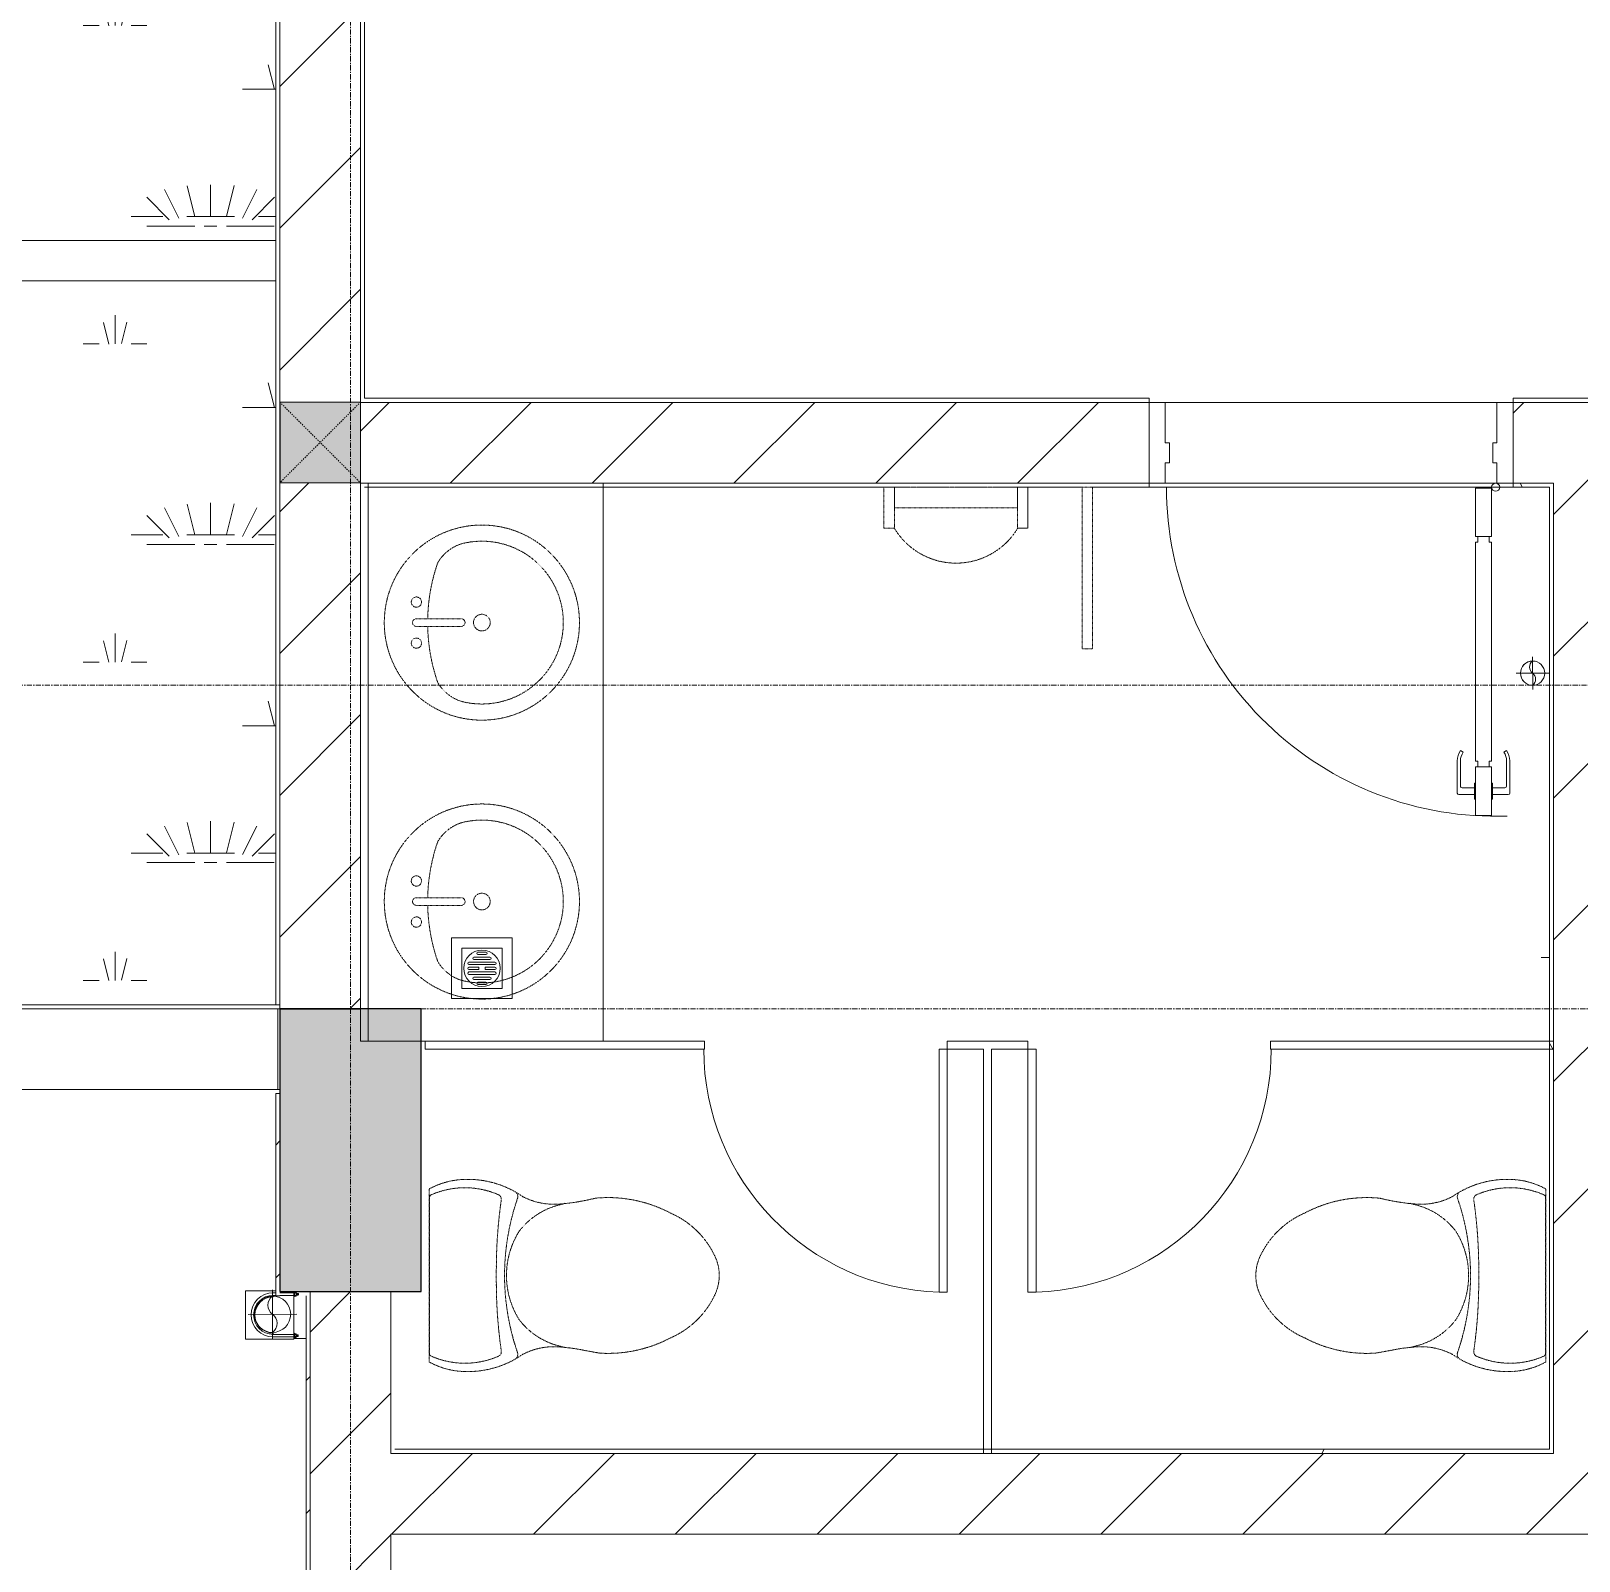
# Model space of a CAD drawing. Header units: millimetres. Extents: x 5121 to 246734, y -48180 to 129206.
# Drawn here: x 99162 to 102991, y 43170 to 46956 of the extents above; entities that cross this region are included whole.
import ezdxf

# ---------------------------------------------------------------- set-up
doc = ezdxf.new("R2010")
doc.units = ezdxf.units.MM
for name, pattern in [('Dash', [6, 3, -3]), ('Dash Lines _By Others_ 2', [1.2, 0.6, -0.6]), ('Grid Line', [22.225, 12.7, -3.175, 3.175, -3.175]), ('IMPORT-CENTER _3_', [10.16, 6.35, -1.27, 1.27, -1.27])]:
    doc.linetypes.add(name, pattern=pattern)
for name, color, linetype, lineweight in [('0-1', 7, 'Continuous', 5), ('A-DETL-GENF', 92, 'Continuous', 9), ('A-DOOR', 31, 'Continuous', 9), ('A-FLOR', 192, 'Continuous', 9), ('A-FLOR-1', 50, 'Continuous', 9), ('A-FLOR-PATT', 8, 'Continuous', 9), ('A-WALL', 113, 'Continuous', 9), ('A-WALL-1', 250, 'Continuous', 18), ('A-WALL-2', 50, 'Continuous', 9), ('A-WALL-FNSH-1', 50, 'Continuous', 9), ('A-WALL-PATT-2', 50, 'Continuous', 9), ('A-WALL-PATT-3', 111, 'Continuous', 9), ('G-IMPT', 8, 'Continuous', 9), ('G-IMPT-2', 8, 'IMPORT-CENTER _3_', 9), ('I-WALL', 2, 'Continuous', 9), ('M-EQPM', 50, 'Continuous', 9), ('P-SANR-FIXT-3', 6, 'Dash Lines _By Others_ 2', 9), ('Q-CASE', 31, 'Continuous', 9), ('S-COLS', 52, 'Continuous', 9), ('S-COLS-1', 7, 'Continuous', 5), ('S-COLS-2', 10, 'Continuous', 25), ('S-COLS-5', 52, 'Continuous', 25), ('S-COLS-6', 52, 'Dash', 9), ('S-COLS-HDLN', 52, 'Dash', 9), ('S-GRID-1', 1, 'Grid Line', 9)]:
    doc.layers.add(name, color=color, linetype=linetype, lineweight=lineweight)
pattern_1 = [(45, (0, 0), (-164.40233, 164.40233), [])]
pattern_2 = [(45, (0, 0), (-175.3625, 175.3625), [])]
pattern_3 = [(0, (236.2, 15.75), (787.4, 787.4), [118.11, -23.622, 31.496, -23.622, -590.55]), (0, (236.2, 15.75), (787.4, 787.4), [-196.85, 118.11, -472.44]), (0, (196.85, 39.4), (787.4, 787.4), [78.74, -59.055, 118.11, -59.055, -472.44]), (0, (196.85, 39.4), (787.4, 787.4), [-314.96, 78.74, -393.7]), (0, (472.44, 354.3), (787.4, 787.4), [98.425, -39.37, 98.425, -551.18]), (0, (78.74, 511.8), (787.4, 787.4), [39.37, -78.74, 39.37, -629.92]), (90, (157.5, 511.8), (-787.4, 787.4), [70.866, -716.534]), (90, (393.7, 39.4), (-787.4, 787.4), [78.74, -708.66]), (90, (590.55, 354.3), (-787.4, 787.4), [78.74, -708.66]), (45, (496.06, 31.5), (0, 787.4002), [78.74, -1034.812]), (135, (291.34, 31.5), (-787.4002, 6e-14), [78.74, -1034.812]), (63.435, (472.44, 35.43), (-0.0007, 787.4), [78.74, -1681.94]), (75.964, (433.07, 39.37), (-0.00383, 787.3999), [78.74, -3167.793]), (75.964, (629.92, 354.33), (-0.00383, 787.3999), [62.992, -3183.541]), (75.964, (173.23, 511.81), (-0.00383, 787.3999), [55.118, -3191.415]), (104.036, (354.33, 39.37), (0.00383, 787.3999), [78.74, -3167.793]), (104.036, (551.18, 354.33), (0.00383, 787.3999), [62.992, -3183.541]), (104.036, (141.73, 511.81), (0.00383, 787.3999), [55.118, -3191.415]), (116.565, (314.96, 35.43), (0.0007, 787.4), [78.74, -1681.939])]
pattern_4 = [(0, (0, 0), (1259.84, 314.96), [103.937, -840.943, 103.937, -840.943, -5039.36]), (0, (0, 0), (1259.84, 314.96), [-1889.76, 103.937, -1785.823, 103.937, -840.943, -2204.72]), (0, (0, 0), (1259.84, 314.96), [-4724.4, 103.937, -525.983, 103.937, -1470.863]), (120, (472.44, 157.48), (-902.6834, 933.57344), [103.937, -840.943, 103.937, -5880.303]), (120, (472.44, 157.48), (-902.6834, 933.57344), [-1048.817, -840.943, 103.937, -1785.823, -3149.6]), (120, (472.44, 157.48), (-902.6834, 933.57344), [-3779.52, 103.937, -840.943, 103.937, -2100.783]), (120, (472.44, 157.48), (-902.6834, 933.57344), [-4828.337, -525.983, 103.937, -1470.863]), (240, (629.92, 787.4), (-357.1566, -1248.53344), [103.937, -840.943, 103.937, -5880.303]), (240, (629.92, 787.4), (-357.1566, -1248.53344), [-1048.817, -840.943, 103.937, -1785.823, -3149.6]), (240, (629.92, 787.4), (-357.1566, -1248.53344), [-3779.52, 103.937, -840.943, 103.937, -2100.783]), (240, (629.92, 787.4), (-357.1566, -1248.53344), [-4828.337, -525.983, 103.937, -1470.863])]

# ---------------------------------------------------------------- blocks, each defined once
blk = doc.blocks.new('NCV_TKTC_KET CAU_rvt-1-TKCS_MB TỔNG THỂ TẦNG 1')
at = {"layer": 'S-COLS-1'}
blk.add_hatch(color=256, dxfattribs=at).paths.add_polyline_path([(100052.6, 43836.9), (100127.6, 43836.9), (100127.6, 44536.9), (99777.6, 44535.3), (99777.6, 43836.9), (99852.6, 43836.9)])
at = {"layer": 'S-COLS-2'}
for p, q in [((100127.6, 44536.9), (99777.6, 44536.9)), ((99777.6, 44536.9), (99777.6, 43836.9)), ((100127.6, 43836.9), (100127.6, 44536.9)), ((99777.6, 43836.9), (100127.6, 43836.9))]:
    blk.add_line(p, q, dxfattribs=at)
blk = doc.blocks.new('NCV_TKTC_TANG 1_rvt-1-TKCS_MB TỔNG THỂ TẦNG 1')
at = {"layer": 'A-WALL-PATT-2'}
h = blk.add_hatch(dxfattribs=at)
h.set_pattern_fill('FP_10', color=256, style=0, pattern_type=2)
h.set_pattern_definition(pattern_1)
h.paths.add_polyline_path([(99777.6, 43826.9), (99777.6, 44326.9), (99767.6, 44326.9), (99767.6, 43826.9), (99773.2, 43826.9)])
h = blk.add_hatch(dxfattribs=at)
h.set_pattern_fill('FP_10', color=256, style=0, pattern_type=2)
h.set_pattern_definition(pattern_1)
h.paths.add_polyline_path([(99852.6, 40536.9), (99852.6, 43836.9), (99842.6, 43836.9), (99842.6, 40536.9), (99851.3, 40536.9)])
at = {"layer": 'A-FLOR-1'}
blk.add_line((99777.6, 44336.9), (99772.6, 44336.9), dxfattribs=at)
at = {"layer": 'A-WALL-1'}
for p, q in [((99767.6, 44326.9), (99767.6, 43826.9)), ((99777.6, 44326.9), (99767.6, 44326.9)), ((99777.6, 43836.9), (99777.6, 44326.9)), ((99852.6, 43836.9), (99842.6, 43836.9)), ((99852.6, 40535.7), (99852.6, 43836.9)), ((99767.6, 43826.9), (99777.6, 43826.9)), ((99842.6, 43826.9), (99842.6, 40545.7))]:
    blk.add_line(p, q, dxfattribs=at)
at = {"layer": 'A-WALL-2'}
for p, q in [((99772.6, 44536.5), (99772.6, 44336.9)), ((99772.6, 44336.9), (98652.9, 44336.9))]:
    blk.add_line(p, q, dxfattribs=at)
blk = doc.blocks.new('THU NUOC - THU NUOC-V202-TKCS_MB TỔNG THỂ TẦNG 1')
at = {"layer": 'M-EQPM'}
for p, q in [((-66.3, 70.6), (-66.3, -79.4)), ((83.7, 70.6), (-66.3, 70.6)), ((58.7, 45.6), (-41.3, 45.6)), ((-41.3, 45.6), (-41.3, -54.4)), ((58.7, -54.4), (58.7, 45.6)), ((83.7, -79.4), (83.7, 70.6)), ((-23.3, 10.8), (40.9, 10.8)), ((40.9, 4.8), (-23.3, 4.8)), ((-11, 23.3), (28.5, 23.3)), ((28.5, 17.3), (-11, 17.3)), ((-1.1, 35.6), (18.5, 35.6)), ((18.5, 29.6), (-1.1, 29.6)), ((-23.3, -1.2), (0.7, -1.2)), ((0.7, -7.2), (-23.3, -7.2)), ((-23.3, -13.6), (40.9, -13.6)), ((40.9, -19.6), (-23.3, -19.6)), ((-11, -26.1), (28.5, -26.1)), ((28.5, -32.1), (-11, -32.1)), ((0.7, -1.2), (0.7, -7.2)), ((16.7, -1.2), (40.9, -1.2)), ((16.7, -7.2), (16.7, -1.2)), ((40.9, -7.2), (16.7, -7.2)), ((-41.3, -54.4), (58.7, -54.4)), ((-1.1, -38.5), (18.5, -38.5)), ((18.5, -44.5), (-1.1, -44.5)), ((-66.3, -79.4), (83.7, -79.4))]:
    blk.add_line(p, q, dxfattribs=at)
for centre, radius, start, end in [((8.7, -4.4), 45, 0, 180), ((8.7, -4.4), 45, 0, 180), ((-23.3, 7.8), 3, 90, 270), ((-11, 20.3), 3, 90, 270), ((-1.1, 32.6), 3, 90, 270), ((18.5, 32.6), 3, 270, 90), ((28.5, 20.3), 3, 270, 90), ((40.9, 7.8), 3, 270, 90), ((8.7, -4.4), 45, 180, 360), ((8.7, -4.4), 45, 180, 360), ((-23.3, -4.2), 3, 90, 270), ((-23.3, -16.6), 3, 90, 270), ((-11, -29.1), 3, 90, 270), ((28.5, -29.1), 3, 270, 90), ((40.9, -4.2), 3, 270, 90), ((40.9, -16.6), 3, 270, 90), ((-1.1, -41.5), 3, 90, 270), ((18.5, -41.5), 3, 270, 90)]:
    blk.add_arc(centre, radius, start, end, dxfattribs=at)
blk = doc.blocks.new('TKTC_XREF_251221_MB TANG 1 - TKTC_XREF_260130_MB TANG 1_dwg_$cc-V233-TKCS_MB TỔNG THỂ TẦNG 1')
at = {"layer": 'G-IMPT-2'}
blk.add_line((0, -0.673), (0, -0.492), dxfattribs=at)
blk = doc.blocks.new('TKTC_XREF_251221_MB TANG 1 - TKTC_XREF_260130_MB TANG 1_dwg_CUM U_DN100-V267-TKCS_MB TỔNG THỂ TẦNG 1')
at = {"layer": 'G-IMPT'}
for p, q in [((-79.1, 66.6), (-79.1, 63.4)), ((-76.6, 66.6), (-76.6, 63.4)), ((-74.6, 66.6), (-74.6, 63.4)), ((-72.7, 69.3), (-72.7, 60.7)), ((-66.9, 67.9), (-71.7, 67.9)), ((-66.9, 62.1), (-71.7, 62.1)), ((-65, 69), (-20.7, 69)), ((-65, 61), (-20.7, 61)), ((-8, 69), (0, 69)), ((-79.1, -63.4), (-79.1, -66.6)), ((-76.6, -63.4), (-76.6, -66.6)), ((-74.6, -63.4), (-74.6, -66.6)), ((-72.7, -60.7), (-72.7, -69.3)), ((-66.9, -62.1), (-71.7, -62.1)), ((-66.9, -67.9), (-71.7, -67.9)), ((-65, -69), (0, -69))]:
    blk.add_line(p, q, dxfattribs=at)
at = {"layer": 'G-IMPT', "flags": 128}
for points in [[(-72.7, 67.6), (-78.1, 67.6), (-78.1, 62.4), (-72.7, 62.4)], [(-71.7, 59.2), (-66.9, 59.2), (-66.9, 70.8), (-71.7, 70.8)], [(-66.9, 70.8), (-66.9, 72.7), (-65, 72.7), (-65, 57.3), (-66.9, 57.3), (-66.9, 59.2)], [(-8.8, 61), (0, 61), (0, 57)], [(-72.7, -62.4), (-78.1, -62.4), (-78.1, -67.6), (-72.7, -67.6)], [(-71.7, -70.8), (-66.9, -70.8), (-66.9, -59.2), (-71.7, -59.2)], [(-66.9, -59.2), (-66.9, -57.3), (-65, -57.3), (-65, -72.7), (-66.9, -72.7), (-66.9, -70.8)], [(-65, -61), (0, -61), (0, -57)]]:
    blk.add_lwpolyline(points, dxfattribs=at)
at = {"layer": 'G-IMPT'}
for centre, radius, start, end in [((-78.1, 66.6), 0.96, 90, 180), ((-78.1, 63.4), 0.96, 180, 270), ((-71.1, 69.3), 1.56, 112.6199, 247.3801), ((-67.9, 65), 4.8, 143.1301, 216.8699), ((-71.1, 60.7), 1.56, 112.6199, 247.3801), ((0, 0), 69, 270, 90), ((0, 0), 61, 270, 90), ((0, 0), 57, 270, 90), ((-78.1, -63.4), 0.96, 90, 180), ((-78.1, -66.6), 0.96, 180, 270), ((-71.1, -60.7), 1.56, 112.6199, 247.3801), ((-67.9, -65), 4.8, 143.1301, 216.8699), ((-71.1, -69.3), 1.56, 112.6199, 247.3801)]:
    blk.add_arc(centre, radius, start, end, dxfattribs=at)
blk = doc.blocks.new('TKTC_XREF_251221_MB TANG 1 - TKTC_XREF_260130_MB TANG 1_dwg_$cc-4202114-TKCS_MB TỔNG THỂ TẦNG 1')
at = {"layer": 'G-IMPT'}
blk.add_circle((0, 0), 0.5, dxfattribs=at)
for centre, radius, start, end in [((0, 0), 0.5, 90, 270), ((0.188, 0.25), 0.313, 126.8699, 233.1301), ((-0.188, -0.25), 0.313, 306.8699, 53.1301)]:
    blk.add_arc(centre, radius, start, end, dxfattribs=at)
at = {"layer": 'G-IMPT-2'}
for p, q in [((0, -0.673), (0, 0.673)), ((-0.673, 0), (0.673, 0))]:
    blk.add_line(p, q, dxfattribs=at)
blk = doc.blocks.new('TKTC_XREF_251221_MB TANG 1 - TKTC_XREF_260130_MB TANG 1_dwg-4202109-TKCS_MB TỔNG THỂ TẦNG 1')
at = {"layer": 'G-IMPT'}
for p, q in [((-100364.1, -355309.7), (-101184.1, -355309.7)), ((-103384.1, -357507.9), (-103459.1, -357507.9))]:
    blk.add_line(p, q, dxfattribs=at)
at = {"layer": 'G-IMPT', "flags": 128}
for points in [[(-103459.1, -357507.8), (-103459.1, -357627.3), (-103339.2, -357627.3), (-103339.2, -357509.7)], [(-103339.1, -357509.7), (-103339.1, -357625.5), (-103308.8, -357625.5)]]:
    blk.add_lwpolyline(points, dxfattribs=at)
for name, p, xscale, yscale, zscale, rotation in [('TKTC_XREF_251221_MB TANG 1 - TKTC_XREF_260130_MB TANG 1_dwg_$cc-4202114-TKCS_MB TỔNG THỂ TẦNG 1', (-100275.8, -355979.7), 60.00000000003408, 60.00000000003408, 60.00000000003408, 0.30471752172637), ('TKTC_XREF_251221_MB TANG 1 - TKTC_XREF_260130_MB TANG 1_dwg_$cc-V233-TKCS_MB TỔNG THỂ TẦNG 1', (-100178.1, -356683.1), 113.7150000000073, 113.7150000000073, 113.7150000000073, 269.9990086637467), ('TKTC_XREF_251221_MB TANG 1 - TKTC_XREF_260130_MB TANG 1_dwg_$cc-4202114-TKCS_MB TỔNG THỂ TẦNG 1', (-103392, -357565.5), 90.00000000005114, 90.00000000005114, 90.00000000005114, 0.304717521727566)]:
    blk.add_blockref(name, p, dxfattribs=dict(xscale=xscale, yscale=yscale, zscale=zscale, rotation=rotation))
at = {"extrusion": (0, 0, -1), "xscale": 0.789473684210524, "yscale": 0.789473684210524, "zscale": -0.7894736842105241, "rotation": 0.06930925665188988}
blk.add_blockref('TKTC_XREF_251221_MB TANG 1 - TKTC_XREF_260130_MB TANG 1_dwg_CUM U_DN100-V267-TKCS_MB TỔNG THỂ TẦNG 1', (103390.5, -357567.2), dxfattribs=at)
blk = doc.blocks.new('TKTC_XREF_251221_MB TANG 1 - TKTC_XREF_251221_MB TANG 1-2038492-TKCS_MB TỔNG THỂ TẦNG 1')
blk.add_blockref('TKTC_XREF_251221_MB TANG 1 - TKTC_XREF_260130_MB TANG 1_dwg-4202109-TKCS_MB TỔNG THỂ TẦNG 1', (169499.1, 384109.7))
blk = doc.blocks.new('DOOR_CW_01 CANH MO-PANEL KINH - DIG_04-900x2200-CỬA NHÔM KÍNH-2415827-TKCS_MB TỔNG THỂ TẦNG 1')
at = {"layer": 'A-DETL-GENF'}
for p, q in [((-397, 922), (-357, 922)), ((-397, 802), (-397, 922)), ((-357, 922), (-357, 802)), ((-399, 881.8), (-397, 881.8)), ((-399, 842.2), (-399, 881.8)), ((-397, 842.2), (-397, 881.8)), ((-357, 842.2), (-357, 881.8)), ((-355, 881.8), (-357, 881.8)), ((-355, 842.2), (-355, 881.8)), ((-442, 787), (-442, 866.5)), ((-399, 870.5), (-438, 870.5)), ((-434, 849.5), (-434, 787)), ((-399, 853.5), (-430, 853.5)), ((-355, 870.5), (-316, 870.5)), ((-355, 853.5), (-324, 853.5)), ((-320, 849.5), (-320, 787)), ((-312, 787), (-312, 866.5)), ((-397, 842.2), (-399, 842.2)), ((-357, 842.2), (-355, 842.2)), ((-433.9, 761.2), (-427.3, 765.8)), ((-357, 802), (-397, 802)), ((-397, 788), (-391, 788)), ((-397, 788), (-397, 246)), ((-363, 802), (-391, 802)), ((-391, 802), (-391, 788)), ((-363, 788), (-363, 802)), ((-357, 788), (-363, 788)), ((-357, 246), (-357, 788)), ((-320.1, 761.2), (-326.7, 765.8)), ((-397, 246), (-391, 246)), ((-357, 232), (-397, 232)), ((-397, 232), (-397, 112)), ((-391, 246), (-391, 232)), ((-391, 232), (-363, 232)), ((-357, 246), (-363, 246)), ((-363, 232), (-363, 246)), ((-357, 112), (-357, 232)), ((-397, 112), (-357, 112))]:
    blk.add_line(p, q, dxfattribs=at)
blk.add_circle((-407, 110), 10, dxfattribs=at)
for centre, radius, start, end in [((-407, 110), 814, 360, 92), ((-438, 866.5), 4, 90, 180), ((-430, 849.5), 4, 90, 180), ((-324, 849.5), 4, 360, 90), ((-316, 866.5), 4, 0, 90), ((-397, 787), 45, 180, 215), ((-397, 787), 37, 180, 215), ((-357, 787), 37, 325, 0), ((-357, 787), 45, 325, 0)]:
    blk.add_arc(centre, radius, start, end, dxfattribs=at)
at = {"layer": 'A-DOOR'}
for p, q in [((-410, 100), (-450, 100)), ((-450, 100), (-450, -100)), ((-410, 50), (-410, 100)), ((-407, 100), (-382, 100)), ((450, 100), (410, 100)), ((410, 100), (410, 50)), ((450, -100), (450, 100)), ((-400, 50), (-410, 50)), ((-400, 0), (-400, 50)), ((410, 50), (400, 50)), ((400, 50), (400, 0)), ((-410, -100), (-410, 0)), ((-410, 0), (-400, 0)), ((400, 0), (410, 0)), ((410, 0), (410, -100)), ((-450, -100), (-410, -100)), ((410, -100), (450, -100))]:
    blk.add_line(p, q, dxfattribs=at)
blk = doc.blocks.new('TOILET - TOILET-761241-TKCS_MB TỔNG THỂ TẦNG 1')
at = {"layer": 'P-SANR-FIXT-3'}
for p, q in [((214.2, -19.1), (-214.2, -19.1)), ((194, -19.9), (-194, -19.9)), ((-171.7, -330.3), (-178.6, -355.5)), ((171.7, -330.3), (178.6, -355.5))]:
    blk.add_line(p, q, dxfattribs=at)
for centre, radius, start, end in [((-46.1, -111.1), 191.6, 151.2809, 176.4513), ((-9.8, -107.2), 207.3, 156.2862, 203.7138), ((-193.7, -26.4), 6.48, 92.3168, 156.2862), ((193.7, -26.4), 6.48, 23.7138, 87.6832), ((9.8, -107.2), 207.3, 336.2862, 23.7138), ((46.1, -111.1), 191.6, 3.5487, 28.7191), ((1.9, -114.1), 239.7, 176.4513, 195.2961), ((-1.9, -114.1), 239.7, 344.7039, 3.5487), ((-4, -115.7), 233.6, 195.2961, 215.2147), ((-189.1, -185.5), 11.7, 205.4105, 277.5788), ((-14.3, -1400.4), 1215.6, 90.3974, 97.407), ((0, -3462.8), 3278, 89.6026, 90.3974), ((14.3, -1400.4), 1215.6, 82.593, 89.6026), ((189.1, -185.5), 11.7, 262.4212, 334.5895), ((4, -115.7), 233.6, 324.7853, 344.7039), ((0.6, -792.1), 586.9, 95.8322, 108.9927), ((178.9, -2951.3), 2778.4, 97.2351, 97.5788), ((0, -416), 206.1, 90, 122.0732), ((0, -786.7), 581.5, 84.1678, 95.8322), ((0, -416), 206.1, 57.9268, 90), ((-0.6, -792.1), 586.9, 71.0073, 84.1678), ((-178.9, -2951.3), 2778.4, 82.4212, 82.7649), ((-195, -224.1), 13.8, 230.6724, 288.9927), ((-343.5, -327.4), 167.3, 355.4559, 27.38), ((-0.4, -384), 179.5, 127.4036, 162.5964), ((0.4, -384), 179.5, 17.4036, 52.5964), ((343.5, -327.4), 167.3, 152.62, 184.5441), ((195, -224.1), 13.8, 251.0073, 309.3276), ((-719.2, -297.5), 544.3, 346.0536, 355.4559), ((719.2, -297.5), 544.3, 184.5441, 190.2879), ((-1948.3, -805.1), 2171.2, 9.681, 10.8949), ((137.1, -461.2), 329.8, 174.3487, 207.6878), ((-137.1, -461.2), 329.8, 332.3122, 3.6835), ((45.1, -528.6), 217.6, 203.2216, 244.7718), ((-45.1, -528.6), 217.6, 295.2282, 336.7784), ((0, -624.4), 111.7, 244.7718, 295.2282)]:
    blk.add_arc(centre, radius, start, end, dxfattribs=at)
blk = doc.blocks.new('M_Single-Flush1 - D7-600x2000-764443-TKCS_MB TỔNG THỂ TẦNG 1')
at = {"layer": 'A-DOOR'}
for p, q in [((280, 10), (280, 611.4)), ((300, 611.4), (280, 611.4)), ((300, 10), (300, 611.4)), ((300, 10), (280, 10))]:
    blk.add_line(p, q, dxfattribs=at)
blk.add_arc((300, 10), 601.7, 91.9048, 180, dxfattribs=at)
blk = doc.blocks.new('M_Single-Flush1 - D7-600x2000-749325-TKCS_MB TỔNG THỂ TẦNG 1')
at = {"layer": 'A-DOOR'}
for p, q in [((280, -10), (280, -611.4)), ((300, -10), (280, -10)), ((300, -10), (300, -611.4)), ((300, -611.4), (280, -611.4))]:
    blk.add_line(p, q, dxfattribs=at)
blk.add_arc((300, -10), 601.7, 180, 268.0952, dxfattribs=at)
blk = doc.blocks.new('TOILET - TOILET-764461-TKCS_MB TỔNG THỂ TẦNG 1')
at = {"layer": 'P-SANR-FIXT-3'}
for p, q in [((-171.7, 330.3), (-178.6, 355.5)), ((171.7, 330.3), (178.6, 355.5)), ((214.2, 19), (-214.2, 19)), ((194, 19.9), (-194, 19.9))]:
    blk.add_line(p, q, dxfattribs=at)
for centre, radius, start, end in [((0, 624.4), 111.7, 64.7718, 115.2282), ((45.1, 528.6), 217.6, 115.2282, 156.7784), ((-45.1, 528.6), 217.6, 23.2216, 64.7718), ((137.1, 461.2), 329.8, 152.3122, 185.6513), ((-137.1, 461.2), 329.8, 356.3165, 27.6878), ((-719.2, 297.5), 544.3, 4.5441, 13.9464), ((-1948.3, 805.1), 2171.2, 349.1051, 350.319), ((719.2, 297.5), 544.3, 169.7121, 175.4559), ((-343.5, 327.4), 167.3, 332.62, 4.5441), ((-0.4, 384), 179.5, 197.4036, 232.5964), ((0.4, 384), 179.5, 307.4036, 342.5964), ((343.5, 327.4), 167.3, 175.4559, 207.38), ((-4, 115.7), 233.6, 144.7853, 164.7039), ((-195, 224.1), 13.8, 71.0073, 129.3276), ((0.6, 792.1), 586.9, 251.0073, 264.1678), ((0, 416), 206.1, 237.9268, 270), ((0, 416), 206.1, 270, 302.0732), ((-0.6, 792.1), 586.9, 275.8322, 288.9927), ((195, 224.1), 13.8, 50.6724, 108.9927), ((4, 115.7), 233.6, 15.2961, 35.2147), ((-189.1, 185.5), 11.7, 82.4212, 154.5895), ((178.9, 2951.3), 2778.4, 262.4212, 262.7649), ((-14.3, 1400.4), 1215.6, 262.593, 269.6026), ((0, 786.7), 581.5, 264.1678, 275.8322), ((14.3, 1400.4), 1215.6, 270.3974, 277.407), ((-178.9, 2951.3), 2778.4, 277.2351, 277.5788), ((189.1, 185.5), 11.7, 25.4105, 97.5788), ((1.9, 114.1), 239.7, 164.7039, 183.5487), ((-9.8, 107.2), 207.3, 156.2862, 203.7138), ((0, 3462.8), 3278, 269.6026, 270.3974), ((9.8, 107.2), 207.3, 336.2862, 23.7138), ((-1.9, 114.1), 239.7, 356.4513, 15.2961), ((-46.1, 111.1), 191.6, 183.5487, 208.7191), ((46.1, 111.1), 191.6, 331.2809, 356.4513), ((-193.7, 26.4), 6.48, 203.7138, 267.6832), ((193.7, 26.4), 6.48, 272.3168, 336.2862)]:
    blk.add_arc(centre, radius, start, end, dxfattribs=at)
blk = doc.blocks.new('Counter Top w Sinks1 - 600mm x 2400mm Long-2417237-TKCS_MB TỔNG THỂ TẦNG 1')
at = {"layer": 'Q-CASE'}
for p, q in [((263.9, 700), (-1116.1, 700)), ((-1116.1, 700), (-1116.1, 100)), ((263.9, 100), (263.9, 700)), ((263.9, 119), (-1116.1, 119)), ((-1116.1, 100), (263.9, 100))]:
    blk.add_line(p, q, dxfattribs=at)
blk = doc.blocks.new('Sink - Vanity - Round1 - Basin 2-763242-TKCS_MB TỔNG THỂ TẦNG 1')
at = {"layer": 'P-SANR-FIXT-3'}
for p, q in [((87.1, 247.1), (87.1, 136.3)), ((106.2, 247.1), (106.2, 136.3))]:
    blk.add_line(p, q, dxfattribs=at)
for centre, radius, start, end in [((96.7, 85.2), 241.3, 360, 180), ((45.9, 247.1), 12.7, 360, 180), ((45.9, 247.1), 12.7, 180, 360), ((96.7, 247.1), 9.52, 360, 180), ((147.5, 247.1), 12.7, 360, 180), ((147.5, 247.1), 12.7, 180, 0), ((1.4, 104.3), 104.5, 120.7927, 162.1904), ((96.7, -233), 452.3, 91.2067, 109.2086), ((96.7, -233), 452.3, 70.7914, 88.7933), ((191.9, 104.3), 104.5, 17.8096, 59.2073), ((96.7, 85.2), 201.4, 165.3071, 14.6929), ((96.7, 136.3), 9.52, 180, 360), ((96.7, 85.2), 241.3, 180, 360), ((96.7, 85.2), 20.6, 360, 180), ((96.7, 85.2), 20.6, 180, 360)]:
    blk.add_arc(centre, radius, start, end, dxfattribs=at)
blk = doc.blocks.new('G1_SOF - BO TRU - 200x200-3050151-TKCS_MB TỔNG THỂ TẦNG 1')
at = {"layer": 'S-COLS-HDLN'}
for p, q in [((-100, 100), (100, -100)), ((100, 100), (-100, -100))]:
    blk.add_line(p, q, dxfattribs=at)
blk = doc.blocks.new('Bồn tiểu đứng - Bồn tiểu đứng-4075259-TKCS_MB TỔNG THỂ TẦNG 1')
at = {"layer": 'P-SANR-FIXT-3'}
for p, q in [((12.7, 405), (-12.7, 405)), ((-12.7, 405), (-12.7, 5)), ((12.7, 5), (12.7, 405)), ((-12.7, 5), (12.7, 5))]:
    blk.add_line(p, q, dxfattribs=at)
blk = doc.blocks.new('Urinal _1_ - Urinal _1_-4075260-TKCS_MB TỔNG THỂ TẦNG 1')
at = {"layer": 'P-SANR-FIXT-3'}
for p, q in [((-286.9, 106.6), (-286.9, 5)), ((-261.5, 106.6), (-286.9, 106.6)), ((-286.9, 5), (-286.9, 106.6)), ((-286.9, 106.6), (-261.5, 106.6)), ((-261.5, 106.6), (-261.5, 5)), ((69.2, 106.6), (43.3, 106.6)), ((69.2, 106.6), (43.3, 106.6)), ((43.3, 106.6), (43.3, 5)), ((69.2, 5), (69.2, 106.6)), ((69.2, 5), (69.2, 106.6)), ((43.3, 55.8), (-261.5, 55.8)), ((-261.5, 55.8), (-261.5, 5)), ((43.3, 5), (43.3, 55.8)), ((-286.9, 5), (69.2, 5)), ((-261.5, 5), (-286.9, 5)), ((-261.5, 5), (43.3, 5)), ((43.3, 5), (69.2, 5))]:
    blk.add_line(p, q, dxfattribs=at)
blk.add_arc((-109.1, 15), 177.8, 31.0027, 148.9973, dxfattribs=at)
blk.add_arc((-109.1, 15), 177.8, 31.0027, 148.9973, dxfattribs=at)

msp = doc.modelspace()

# ---------------------------------------------------------------- hatches: boundary and pattern name
at = {"layer": 'A-FLOR-PATT'}
h = msp.add_hatch(dxfattribs=at)
h.set_pattern_fill('FP_23', color=256, style=0, pattern_type=2)
h.set_pattern_definition(pattern_3)
h.paths.add_polyline_path([(99767.6, 46437.4), (99767.6, 47486.3), (85077.6, 47486.3), (85077.6, 46437.4), (98958.5, 46437.4)])
h = msp.add_hatch(dxfattribs=at)
h.set_pattern_fill('FP_23', color=256, style=0, pattern_type=2)
h.set_pattern_definition(pattern_3)
h.paths.add_polyline_path([(99733.5, 44546.5), (99767.6, 44546.5), (99767.6, 46337.4), (85077.6, 46337.4), (85077.6, 44546.9), (88442.6, 44546.9), (88442.6, 45747.4), (95062.6, 45747.4), (95063.1, 44546.9), (98958.5, 44546.5)])
at = {"layer": 'A-WALL-PATT-3'}
h = msp.add_hatch(dxfattribs=at)
h.set_pattern_fill('FP_1', color=256, style=0, pattern_type=2)
h.set_pattern_definition(pattern_2)
h.paths.add_polyline_path([(99777.6, 44535.3), (99977.6, 44536.9), (99977.6, 45837.7), (99777.6, 45836.9), (99777.6, 44536.9)])
h.paths.add_polyline_path([(99777.6, 46037.7), (99977.6, 46037.7), (99977.6, 47181.7), (99777.6, 47181.7), (99777.6, 46056)])
h = msp.add_hatch(dxfattribs=at)
h.set_pattern_fill('FP_1', color=256, style=0, pattern_type=2)
h.set_pattern_definition(pattern_2)
h.paths.add_polyline_path([(103227.6, 45836.9), (103227.6, 46036.9), (102827.6, 46036.9), (102827.6, 45836.9), (103137.6, 45836.9)])
h.paths.add_polyline_path([(104556.8, 45836.9), (104827.6, 45837.7), (104827.6, 46036.9), (104127.6, 46036.9), (104127.6, 45836.9)])
h.paths.add_polyline_path([(100127.6, 45836.9), (101927.6, 45836.9), (101927.6, 46036.9), (99977.6, 46036.9), (99977.6, 45836.9), (99987.6, 45836.9)])
h = msp.add_hatch(dxfattribs=at)
h.set_pattern_fill('FP_44', color=256, style=0, pattern_type=2)
h.set_pattern_definition(pattern_4)
h.paths.add_polyline_path([(102827.6, 45826.9), (102917.6, 45830.3), (102917.6, 45836.9), (102827.6, 45836.9)])
h.paths.add_polyline_path([(101271.8, 45826.9), (101927.6, 45826.9), (101927.6, 45836.9), (99977.6, 45836.9), (99978.7, 45826.9), (100193.2, 45826.9)])
h = msp.add_hatch(dxfattribs=at)
h.set_pattern_fill('FP_44', color=256, style=0, pattern_type=2)
h.set_pattern_definition(pattern_4)
h.paths.add_polyline_path([(102917.6, 43446.9), (102927.6, 43447), (102927.6, 45836.9), (102917.6, 45836.9), (102917.6, 43447.4)])
h = msp.add_hatch(dxfattribs=at)
h.set_pattern_fill('FP_1', color=256, style=0, pattern_type=2)
h.set_pattern_definition(pattern_2)
h.paths.add_polyline_path([(103127.6, 43436.9), (103127.6, 45836.9), (102927.6, 45836.9), (102927.6, 43436.9), (103052.4, 43436.9)])
h = msp.add_hatch(dxfattribs=at)
h.set_pattern_fill('FP_1', color=256, style=0, pattern_type=2)
h.set_pattern_definition(pattern_2)
h.paths.add_polyline_path([(100052.6, 40536.9), (100052.6, 43836.9), (99852.6, 43836.9), (99852.6, 40536.9)])
h = msp.add_hatch(dxfattribs=at)
h.set_pattern_fill('FP_1', color=256, style=0, pattern_type=2)
h.set_pattern_definition(pattern_2)
h.paths.add_polyline_path([(100403, 43236.9), (104827.6, 43237.7), (104827.6, 43436.9), (100052.6, 43436.9), (100052.6, 43236.9), (100378, 43236.9)])
h = msp.add_hatch(dxfattribs=at)
h.set_pattern_fill('FP_44', color=256, style=0, pattern_type=2)
h.set_pattern_definition(pattern_4)
h.paths.add_polyline_path([(102927.6, 43436.9), (102927.6, 43446.9), (100062.6, 43446.9), (100062.6, 43436.9), (102662.6, 43436.9)])
at = {"layer": 'S-COLS-1'}
msp.add_hatch(color=256, dxfattribs=at).paths.add_polyline_path([(99977.6, 45837.7), (99977.6, 46037.7), (99777.6, 46036.9), (99777.6, 45837.7)])

# ---------------------------------------------------------------- linework, layer by layer
at = {"layer": 'A-FLOR'}
msp.add_line((101967.6, 46036.9), (102787.6, 46036.9), dxfattribs=at)
at = {"layer": 'A-WALL'}
for p, q in [((84977.6, 46437.4), (99767.6, 46437.4)), ((99767.6, 46337.4), (85077.6, 46337.4)), ((99777.6, 46037.7), (99977.6, 46037.7)), ((99977.6, 46036.9), (99977.6, 45837.7)), ((99977.6, 45837.7), (99777.6, 45837.7)), ((99977.6, 45836.9), (101927.6, 45836.9)), ((102927.6, 45836.9), (102827.6, 45836.9)), ((102927.6, 43436.9), (102927.6, 45836.9)), ((98652.6, 44546.5), (99767.6, 44546.5)), ((99777.6, 44536.5), (98652.6, 44536.5)), ((100137.6, 44456.9), (100137.6, 44436.9)), ((102927.6, 43436.9), (100062.6, 43436.9)), ((100052.6, 40536.9), (100052.6, 43236.9))]:
    msp.add_line(p, q, dxfattribs=at)
at = {"layer": 'A-WALL-1'}
for p, q in [((99777.6, 47181.7), (99777.6, 46037.7)), ((99977.6, 46037.7), (99977.6, 47181.7)), ((101927.6, 46036.9), (99977.6, 46036.9)), ((103227.6, 46036.9), (102827.6, 46036.9)), ((99777.6, 45837.7), (99777.6, 44535.3)), ((99977.6, 45836.9), (99977.6, 44535.3)), ((99987.6, 45826.9), (101271.8, 45826.9)), ((101627.9, 45826.9), (101762.2, 45826.9)), ((101787.6, 45826.9), (101927.6, 45826.9)), ((101927.6, 45826.9), (101927.6, 45836.9)), ((102827.6, 45836.9), (102827.6, 45826.9)), ((102827.6, 45826.9), (102917.6, 45826.9)), ((102917.6, 45826.9), (102917.6, 43446.9)), ((99777.6, 44535.3), (99977.6, 44535.3)), ((100828, 44456.9), (100137.6, 44456.9)), ((100828, 44436.9), (100828, 44456.9)), ((101628, 44456.9), (101428, 44456.9)), ((101428, 44456.9), (101428, 44436.9)), ((101628, 44436.9), (101628, 44456.9)), ((102927.6, 44456.9), (102228, 44456.9)), ((102228, 44456.9), (102228, 44436.9)), ((100137.6, 44436.9), (100828, 44436.9)), ((101428, 44436.9), (101518, 44436.9)), ((101518, 44436.9), (101518, 43436.9)), ((101538, 43436.9), (101538, 44436.9)), ((101538, 44436.9), (101628, 44436.9)), ((102228, 44436.9), (102927.6, 44436.9)), ((99852.6, 43836.9), (99852.6, 40536.9)), ((100052.6, 43836.9), (99852.6, 43836.9)), ((100052.6, 43436.9), (100052.6, 43836.9)), ((100062.6, 43436.9), (100052.6, 43436.9)), ((102917.6, 43446.9), (100062.6, 43446.9)), ((100052.6, 43236.9), (105027.6, 43236.9))]:
    msp.add_line(p, q, dxfattribs=at)
at = {"layer": 'A-WALL-FNSH-1'}
for p, q in [((99767.6, 47596.3), (99767.6, 44546.5)), ((99777.6, 44546.5), (99777.6, 47586.3)), ((99977.6, 47186.7), (99977.6, 46036.9)), ((99987.6, 46046.9), (99987.6, 47176.7)), ((101927.6, 46046.9), (99987.6, 46046.9)), ((101927.6, 46036.9), (101927.6, 46046.9)), ((103227.6, 46046.9), (102827.6, 46046.9)), ((102827.6, 46046.9), (102827.6, 46036.9)), ((99767.6, 44546.5), (99777.6, 44546.5))]:
    msp.add_line(p, q, dxfattribs=at)
at = {"layer": 'I-WALL'}
for p, q in [((102827.6, 45826.9), (101927.6, 45826.9)), ((101967.6, 45836.9), (102787.6, 45836.9))]:
    msp.add_line(p, q, dxfattribs=at)
at = {"layer": 'S-COLS'}
for p, q in [((99977.6, 46037.7), (99777.6, 46037.7)), ((99977.6, 45837.7), (99977.6, 46036.9)), ((99777.6, 45837.7), (99977.6, 45837.7))]:
    msp.add_line(p, q, dxfattribs=at)
at = {"layer": 'S-COLS-5'}
for p, q in [((99777.6, 46037.7), (99777.6, 45837.7)), ((99977.6, 46036.9), (99977.6, 46037.7))]:
    msp.add_line(p, q, dxfattribs=at)
at = {"layer": 'S-GRID-1'}
for p, q in [((99952.6, 23210.6), (99952.6, 78232.7)), ((129301.8, 45336.9), (31601.8, 45336.9)), ((125364.8, 44536.9), (35538.8, 44536.9))]:
    msp.add_line(p, q, dxfattribs=at)

# ---------------------------------------------------------------- block references
at = {"layer": '0-1'}
for name in ['NCV_TKTC_KET CAU_rvt-1-TKCS_MB TỔNG THỂ TẦNG 1', 'NCV_TKTC_TANG 1_rvt-1-TKCS_MB TỔNG THỂ TẦNG 1']:
    msp.add_blockref(name, (0, 0), dxfattribs=at)
at = {"layer": 'A-DOOR', "rotation": 180}
for name, p in [('DOOR_CW_01 CANH MO-PANEL KINH - DIG_04-900x2200-CỬA NHÔM KÍNH-2415827-TKCS_MB TỔNG THỂ TẦNG 1', (102377.6, 45936.9)), ('M_Single-Flush1 - D7-600x2000-764443-TKCS_MB TỔNG THỂ TẦNG 1', (101928, 44446.9))]:
    msp.add_blockref(name, p, dxfattribs=at)
at = {"layer": 'A-DOOR'}
msp.add_blockref('M_Single-Flush1 - D7-600x2000-749325-TKCS_MB TỔNG THỂ TẦNG 1', (101128, 44446.9), dxfattribs=at)
at = {"layer": 'M-EQPM'}
msp.add_blockref('TKTC_XREF_251221_MB TANG 1 - TKTC_XREF_251221_MB TANG 1-2038492-TKCS_MB TỔNG THỂ TẦNG 1', (33652.6, 17236.9), dxfattribs=at)
at = {"layer": 'M-EQPM', "rotation": 180}
msp.add_blockref('THU NUOC - THU NUOC-V202-TKCS_MB TỔNG THỂ TẦNG 1', (100286.3, 44632.5), dxfattribs=at)
at = {"layer": 'P-SANR-FIXT-3'}
for name, p, rotation in [('Urinal _1_ - Urinal _1_-4075260-TKCS_MB TỔNG THỂ TẦNG 1', (101341, 45831.9), 180), ('Bồn tiểu đứng - Bồn tiểu đứng-4075259-TKCS_MB TỔNG THỂ TẦNG 1', (101774.9, 45831.9), 180), ('Sink - Vanity - Round1 - Basin 2-763242-TKCS_MB TỔNG THỂ TẦNG 1', (100362.7, 45395.3), 89.99999999999982), ('Sink - Vanity - Round1 - Basin 2-763242-TKCS_MB TỔNG THỂ TẦNG 1', (100362.7, 44705.3), 89.99999999999982), ('TOILET - TOILET-764461-TKCS_MB TỔNG THỂ TẦNG 1', (100128.4, 43876.9), 270.0000000000003), ('TOILET - TOILET-761241-TKCS_MB TỔNG THỂ TẦNG 1', (102927.6, 43876.9), 269.9999999999996)]:
    msp.add_blockref(name, p, dxfattribs=dict(at, rotation=rotation))
at = {"layer": 'Q-CASE', "rotation": 270}
msp.add_blockref('Counter Top w Sinks1 - 600mm x 2400mm Long-2417237-TKCS_MB TỔNG THỂ TẦNG 1', (99877.6, 44720.8), dxfattribs=at)
at = {"layer": 'S-COLS-6'}
msp.add_blockref('G1_SOF - BO TRU - 200x200-3050151-TKCS_MB TỔNG THỂ TẦNG 1', (99877.6, 45937.7), dxfattribs=at)

doc.saveas('drawing.dxf')
